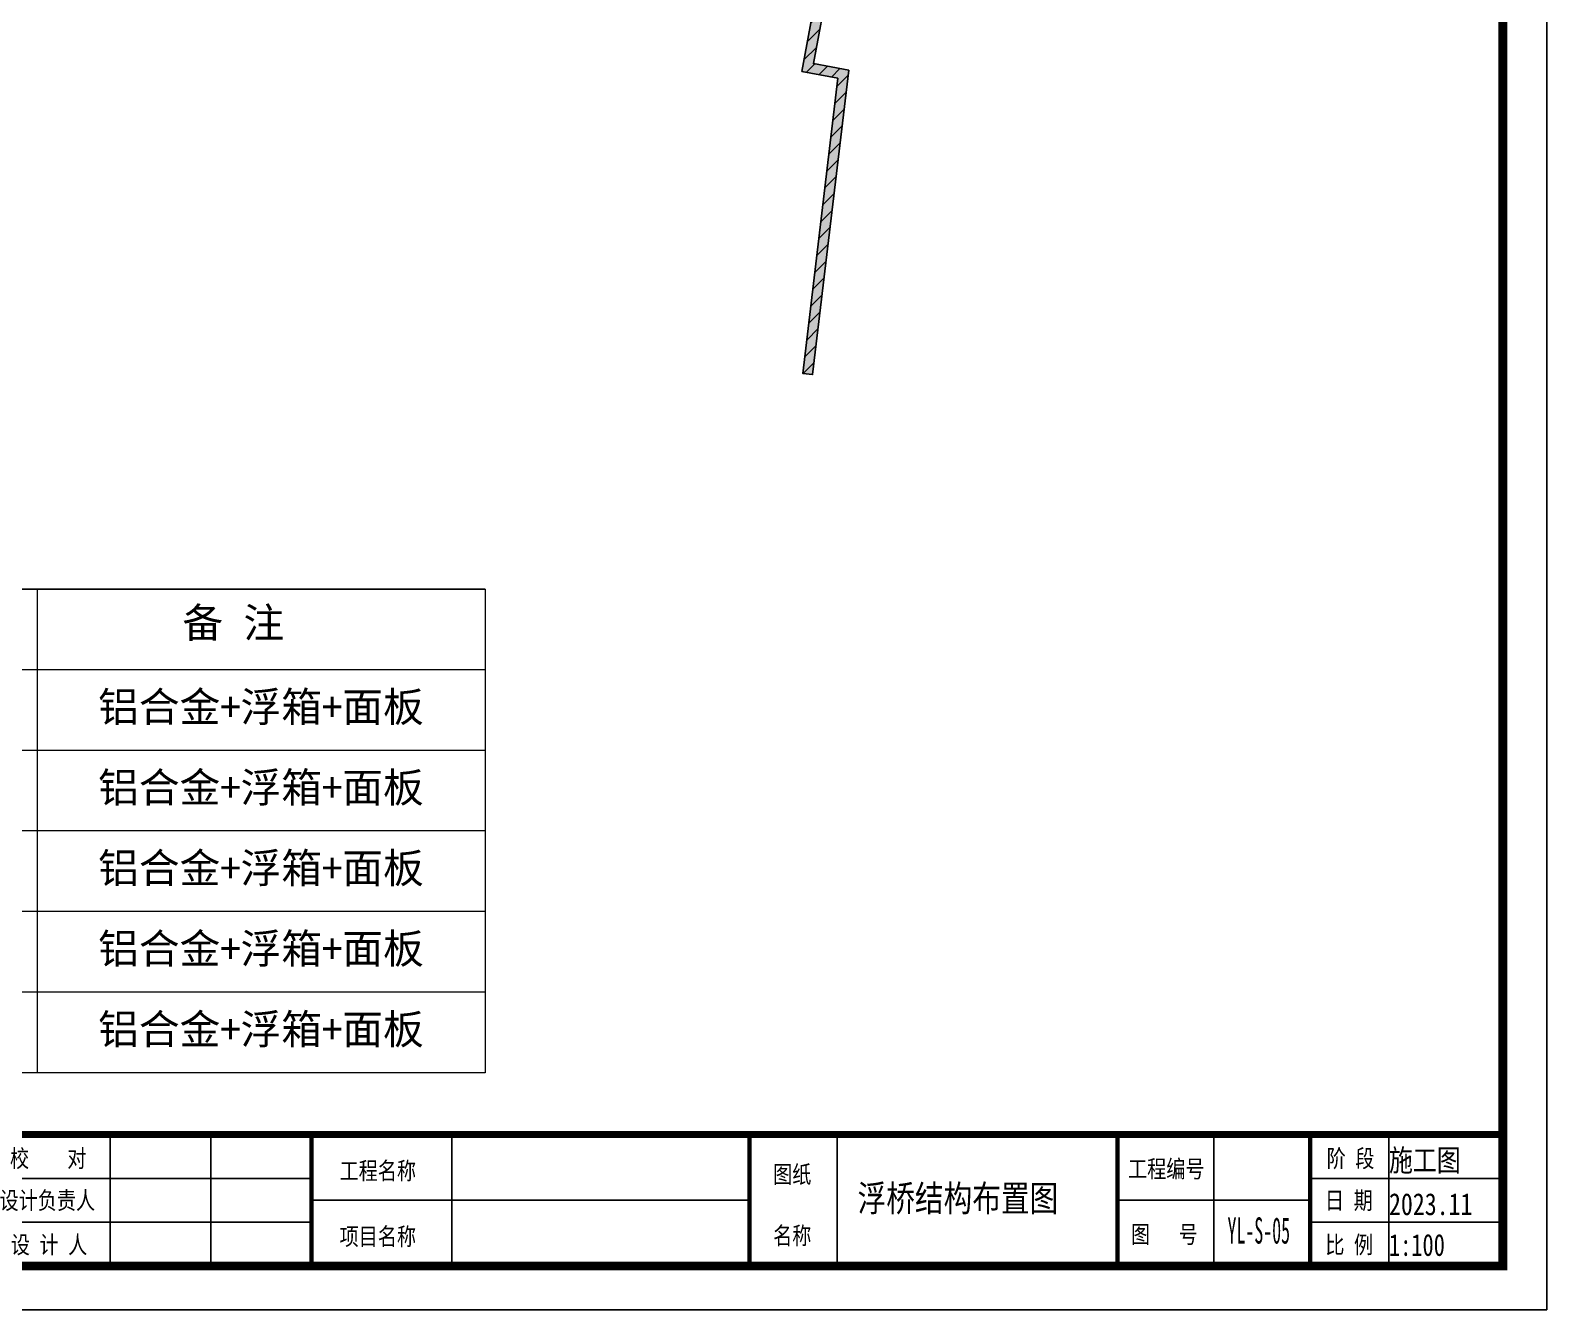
# Model space of a CAD drawing. Extents: x -259369 to -50372, y -155978 to 198088.
# Drawn here: x -152975 to -107259, y -77542 to -38956 of the extents above; entities that cross this region are included whole.
import ezdxf
from ezdxf.enums import TextEntityAlignment as Align

# ---------------------------------------------------------------- set-up
doc = ezdxf.new("R2010")
doc.units = 0
doc.header["$LTSCALE"] = 1000
doc.header["$MEASUREMENT"] = 0
doc.layers.add('文本', color=3, linetype='Continuous', lineweight=13)
doc.styles.add('-宋体', font='', dxfattribs={"width": 0.8})
doc.styles.add('_TCH_DIM', font='SIMPLEX.shx', dxfattribs={"bigfont": 'hztxt.shx'})
doc.styles.get("Standard").update_dxf_attribs({"font": 'gbenor.shx', "bigfont": 'gbcbig.shx'})
doc.styles.add('图框', font='')
doc.styles.add('宋体', font='')
doc.styles.add('黑体', font='simhei.ttf', dxfattribs={"width": 0.8})
doc.styles.get('-宋体').set_extended_font_data('SimSun')
doc.styles.get('图框').set_extended_font_data('SimSun')
doc.styles.get('宋体').set_extended_font_data('SimSun')

# ---------------------------------------------------------------- blocks, each defined once
blk = doc.blocks.new('$TITLEBLK$00000187')
for p, q in [((-159, 0), (-159, 15)), ((-147.5, 0), (-147.5, 15)), ((-120, 0), (-120, 15)), ((-76, 0), (-76, 15)), ((-33, 0), (-33, 15)), ((-13, 0), (-13, 15)), ((0, 0), (0, 15)), ((-136, 10), (-210, 10)), ((0, 10), (-22, 10)), ((-136, 7.5), (-86, 7.5)), ((-44, 7.5), (-22, 7.5)), ((-136, 5), (-210, 5)), ((0, 5), (-22, 5))]:
    blk.add_line(p, q)
for points, const_width in [([(-297.54, 0), (-297.54, 15), (0, 15)], 0.8), ([(-136, 0), (-136, 15)], 0.5), ([(-86, 0), (-86, 15)], 0.5), ([(-44, 0), (-44, 15)], 0.5), ([(-22, 0), (-22, 15)], 0.5)]:
    blk.add_lwpolyline(points, dxfattribs=dict(const_width=const_width))
at = {"style": '图框', "width": 0.8}
for s, p in [('校    对', (-170.43, 11.27)), ('工程名称', (-132.8, 9.86)), ('工程编号', (-42.79, 10.08)), ('阶 段', (-20.12, 11.27)), ('图纸', (-83.31, 9.46)), ('设计负责人', (-171.62, 6.48)), ('日 期', (-20.31, 6.48)), ('设 计 人', (-170.33, 1.42)), ('项目名称', (-132.8, 2.36)), ('名称', (-83.31, 2.46)), ('图   号', (-42.46, 2.6)), ('比 例', (-20.27, 1.42))]:
    blk.add_text(s, height=2, dxfattribs=at).set_placement(p)
for tag, p in [('审定人', (-193.68, 10.95)), ('校对', (-155.51, 10.92)), ('审核人', (-193.68, 6.03)), ('设计负责人', (-158.64, 6.23)), ('项目负责人', (-195.69, 1.11)), ('设计人', (-156.48, 1.18))]:
    blk.add_attdef(tag, p, '', height=3)
for tag, p, height, style, width in [('工程名称', (-115.66, 9.53), 3, '-宋体', 0.8), ('阶段', (-12.96, 10.81), 2.5, '黑体', 0.8), ('图名', (-73.67, 6.22), 3, '-宋体', 0.8), ('日期', (-12.96, 5.8), 2.5, '黑体', 0.8), ('项目名称', (-115.65, 1.97), 3, '-宋体', 0.8), ('图号', (-31.44, 2.55), 3, '_TCH_DIM', 0.7), ('比例', (-12.96, 1.14), 2.5, '黑体', 0.8)]:
    blk.add_attdef(tag, p, '', height=height, dxfattribs=dict(style=style, width=width))
blk = doc.blocks.new('rgthtyjyuk')
blk.add_lwpolyline([(0, 0), (420, 0), (420, 297), (0, 297)], close=True)
at = {"const_width": 1}
blk.add_lwpolyline([(25, 5), (415, 5), (415, 292), (25, 292)], close=True, dxfattribs=at)
at = {"const_width": 0.8}
blk.add_lwpolyline([(415, 20), (25, 20)], dxfattribs=at)
blk = doc.blocks.new('thwerg')
at = {"linetype": 'Continuous'}
h = blk.add_hatch(dxfattribs=at)
h.set_pattern_fill('AR-CONC', color=252, scale=5)
h.set_pattern_definition([(50, (0, 0), (910.9233, -79.6954), [95.25, -1047.75]), (355, (0, 0), (-176.217, 955.284), [76.2, -838.203]), (100.45144, (75.9, -6.6), (734.7062, 875.5888), [80.95, -890.451]), (46.1842, (0, 254), (1355.395, -210.2116), [142.875, -1571.625]), (96.63556, (113, 236.5), (1187.021, 1237.131), [121.425, -1335.678]), (351.18415, (0, 254), (1187.021, 1237.131), [114.3, -1257.299]), (21, (127, 190.5), (758.072, -511.326), [95.25, -1047.75]), (326, (127, 190.5), (309.01, 920.94), [76.2, -838.2]), (71.45144, (190.2, 147.9), (1067.082, 409.614), [80.95, -890.4497]), (37.5, (0, 0), (15.443, 422.7752), [0, -828.04, 0, -850.9, 0, -841.375]), (7.5, (0, 0), (334.0983, 500.9029), [0, -485.14, 0, -808.99, 0, -320.675]), (327.5, (-283.2, 0), (677.953, -28.6437), [0, -317.5, 0, -990.6, 0, -1314.45]), (317.5, (-410.2, 0), (740.646, 127.1325), [0, -412.75, 0, -657.86, 0, -933.45])])
h.paths.add_polyline_path([(125890, -32795), (125541, -30956), (144375, -29749), (144792, -28301), (167849, -30703), (167718, -32134), (177330, -33007), (175981, -40288), (177064, -40496), (176008, -49398), (176306, -49434), (177395, -40254), (176330, -40050), (177685, -32738), (168044, -31863), (168175, -30435), (144574, -27977), (144145, -29463), (125184, -30678), (125563, -32683), (121810, -36014), (115445, -36787), (117010, -48533), (117307, -48493), (115782, -37048), (121939, -36301)])
h = blk.add_hatch(dxfattribs=at)
h.set_pattern_fill('ANSI31', color=252, scale=100)
h.set_pattern_definition([(45, (0, 0), (-224.5064, 224.5064), [])])
h.paths.add_polyline_path([(144375, -29749), (144792, -28301), (167849, -30703), (167718, -32134), (177330, -33007), (175981, -40288), (177064, -40496), (176008, -49398), (176306, -49434), (177395, -40254), (176330, -40050), (177685, -32738), (168044, -31863), (168175, -30435), (144574, -27977), (144145, -29463), (125184, -30678), (125563, -32683), (121810, -36014), (115445, -36787), (117010, -48533), (117307, -48493), (115782, -37048), (121939, -36301), (125890, -32795), (125541, -30956)])
at = {"color": 252, "linetype": 'Continuous', "elevation": -2496, "flags": 128}
blk.add_lwpolyline([(144792, -28301), (167849, -30703), (167718, -32134), (177330, -33007), (175981, -40288), (177064, -40496), (176008, -49398), (176306, -49434), (177395, -40254), (176330, -40050), (177685, -32738), (168044, -31863), (168175, -30435), (144574, -27977)], dxfattribs=at)

msp = doc.modelspace()

# ---------------------------------------------------------------- linework, layer by layer
at = {"layer": '文本'}
for p, q in [((-139266.2, -55812.14), (-183935.98, -55812.14)), ((-152766.48, -55812.14), (-152766.48, -70395.22)), ((-139266.2, -58242.66), (-183935.98, -58242.66)), ((-139266.2, -60673.17), (-180336.4, -60673.17)), ((-139266.2, -63103.68), (-180336.4, -63103.68)), ((-139266.2, -65534.19), (-180336.4, -65534.19)), ((-139266.2, -67964.71), (-183935.98, -67964.71)), ((-139266.2, -70395.22), (-183935.98, -70395.22))]:
    msp.add_line(p, q, dxfattribs=at)
msp.add_lwpolyline([(-183935.98, -70410.3), (-183935.98, -55812.14), (-139266.2, -55812.14), (-139266.2, -70395.22)], dxfattribs=at)

# ---------------------------------------------------------------- block references
at = {"xscale": 264.0947391546124, "yscale": 264.0947391546124, "zscale": 264.0947391546124}
msp.add_blockref('rgthtyjyuk', (-218178.93, -77541.8), dxfattribs=at)
msp.add_blockref('thwerg', (-305695.58, 92.36, 32017))
ref = msp.add_blockref('$TITLEBLK$00000187', (-108579.61, -76221.32), dxfattribs=dict(xscale=264.0947391546124, yscale=264.0947391546124, zscale=264.0947391546124))
ref.add_attrib('图名', '浮桥结构布置图', (-128034.71, -74577.34), dxfattribs={"color": 3, "height": 792.284, "style": '-宋体', "width": 0.8})
ref.add_attrib('图号', 'YL-S-05', (-116881.92, -75548.7), dxfattribs={"color": 3, "height": 792.284, "style": '黑体', "width": 0.5})
ref.add_attrib('日期', '2023.11', (-112012.84, -74688.58), dxfattribs={"color": 3, "height": 660.237, "style": '黑体', "width": 0.8})
ref.add_attrib('阶段', '施工图', (-112012.84, -73366.09), dxfattribs={"color": 3, "height": 660.237, "style": '黑体', "width": 0.8})
ref.add_attrib('比例', '1:100', (-112012.84, -75919.02), dxfattribs={"color": 3, "height": 660.237, "style": '黑体', "width": 0.75})

# ---------------------------------------------------------------- texts
at = {"layer": '文本', "style": '宋体'}
for s, p in [('备 注', (-146856.61, -56803.59)), ('铝合金+浮箱+面板', (-146022.16, -59339.96)), ('铝合金+浮箱+面板', (-146022.16, -61770.47)), ('铝合金+浮箱+面板', (-146022.16, -64200.98)), ('铝合金+浮箱+面板', (-146022.16, -66631.5)), ('铝合金+浮箱+面板', (-146022.16, -69062.01))]:
    msp.add_text(s, height=900, dxfattribs=at).set_placement(p, align=Align.MIDDLE)

doc.saveas('drawing.dxf')
